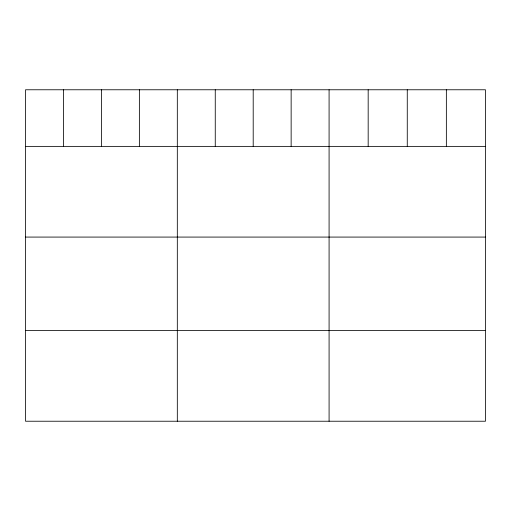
<?xml version="1.0" encoding="UTF-8"?>
<svg xmlns="http://www.w3.org/2000/svg" width="511" height="511" viewBox="0 0 511 511"><rect width="100%" height="100%" fill="white"/><g stroke="black" fill="none" stroke-linecap="round" stroke-linejoin="round"><path stroke-width="0.77" d="M485.45 146.376L485.45 421.23L25.55 421.23L25.55 89.77L485.45 89.77L485.45 146.376L25.55 146.376M25.55 237.078L485.45 237.078M25.55 330.528L485.45 330.528M446.358 89.77L446.358 146.376M407.267 89.77L407.267 146.376M368.175 89.77L368.175 146.376M329.084 89.77L329.084 421.23M291.142 89.77L291.142 146.376M253.201 89.77L253.201 146.376M215.259 89.77L215.259 146.376M177.317 89.77L177.317 421.23M139.375 89.77L139.375 146.376M101.434 89.77L101.434 146.376M63.492 89.77L63.492 146.376"/></g></svg>
